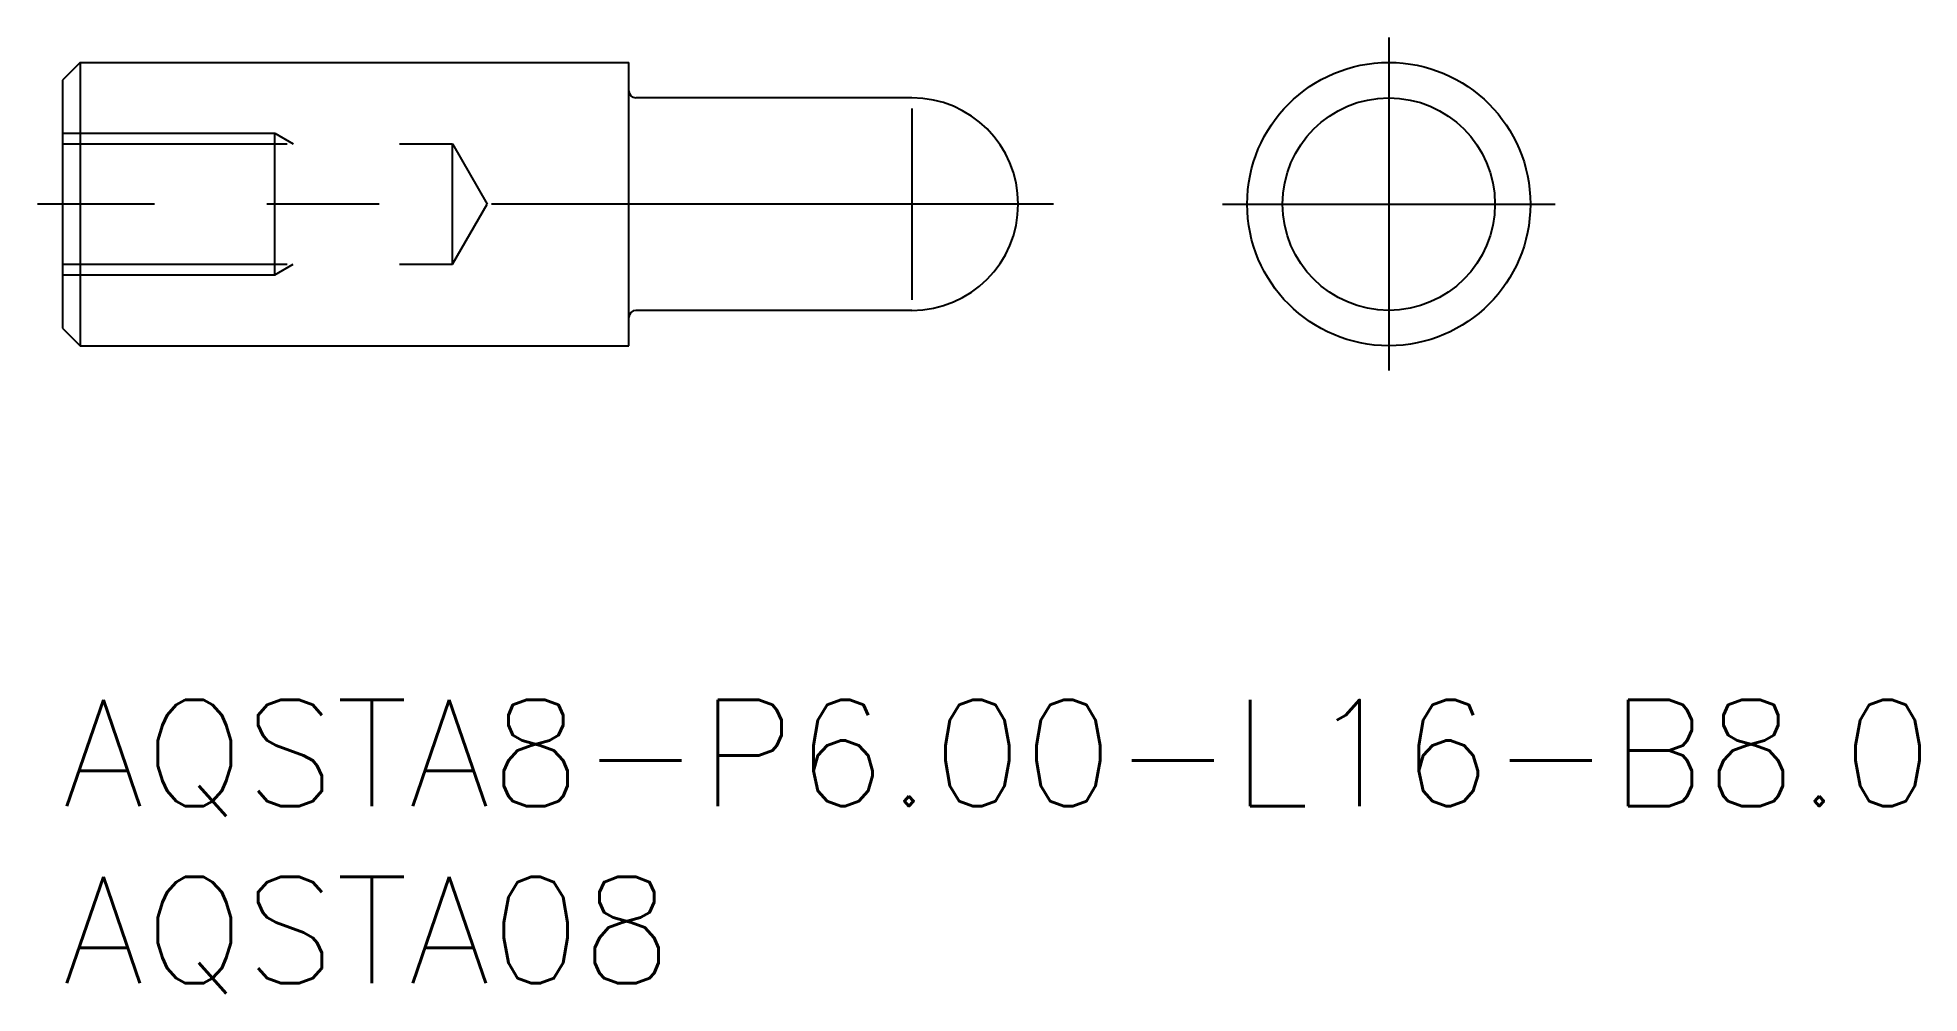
# Model space of a CAD drawing. Extents: x -0.7 to 52.5, y -8.3 to 18.7.
import ezdxf

# ---------------------------------------------------------------- set-up
doc = ezdxf.new("R2010")
doc.units = 0
doc.header["$LTSCALE"] = 0.5
doc.linetypes.add('CENTER', pattern=[50.8, 31.75, -6.35, 6.35, -6.35])
doc.linetypes.add('DASHED', pattern=[19.05, 12.7, -6.35])
for name, color, linetype in [('MSM_CENTER', 1, 'CENTER'), ('MSM_CONTINUOUS', 7, 'CONTINUOUS'), ('MSM_DASHED', 4, 'DASHED'), ('MSM_NARROW', 5, 'CONTINUOUS'), ('MSM_PART_NUMBER', 7, 'CONTINUOUS')]:
    doc.layers.add(name, color=color, linetype=linetype)
doc.styles.get("Standard").update_dxf_attribs({"font": 'txt.shx', "height": 1, "bigfont": 'bigfont.shx'})

# ---------------------------------------------------------------- blocks, each defined once
blk = doc.blocks.new('*U15')
at = {"layer": 'MSM_PART_NUMBER'}
blk.add_text('AQSTA8-P6.00-L16-B8.0', height=3, dxfattribs=at).set_placement((0, -3))
blk = doc.blocks.new('*U16')
at = {"layer": 'MSM_PART_NUMBER'}
blk.add_text('AQSTA08', height=3, dxfattribs=at).set_placement((0, -8))

msp = doc.modelspace()

# ---------------------------------------------------------------- linework, layer by layer
at = {"layer": 'MSM_CENTER'}
for p, q in [((37.469, 18.7), (37.469, 9.3)), ((28, 14), (-0.7, 14)), ((32.769, 14), (42.169, 14))]:
    msp.add_line(p, q, dxfattribs=at)
at = {"layer": 'MSM_CONTINUOUS'}
for p, q in [((0.5, 18), (0, 17.5)), ((0.5, 18), (16, 18)), ((0.5, 18), (0.5, 10)), ((16, 10), (16, 18)), ((0, 17.5), (0, 10.5)), ((24, 17), (16.2, 17)), ((24, 11), (16.2, 11)), ((0, 10.5), (0.5, 10)), ((0.5, 10), (16, 10))]:
    msp.add_line(p, q, dxfattribs=at)
for radius in [4, 3]:
    msp.add_circle((37.469, 14), radius, dxfattribs=at)
for centre, radius, start, end in [((16.2, 17.2), 0.2, 180, 270), ((24, 14), 3, 270, 90), ((16.2, 10.8), 0.2, 90, 180)]:
    msp.add_arc(centre, radius, start, end, dxfattribs=at)
at = {"layer": 'MSM_DASHED'}
for p, q in [((0, 16), (6, 16)), ((6, 12), (6, 16)), ((6, 16), (6.52, 15.7)), ((0, 15.7), (11.019, 15.7)), ((11.019, 12.3), (11.019, 15.7)), ((11.019, 15.7), (12, 14)), ((11.019, 12.3), (12, 14)), ((0, 12.3), (11.019, 12.3)), ((6, 12), (6.52, 12.3)), ((0, 12), (6, 12))]:
    msp.add_line(p, q, dxfattribs=at)
at = {"layer": 'MSM_NARROW'}
msp.add_line((24, 16.7), (24, 11.3), dxfattribs=at)

# ---------------------------------------------------------------- block references
at = {"layer": 'MSM_CONTINUOUS'}
for name in ['*U15', '*U16']:
    msp.add_blockref(name, (0, 0), dxfattribs=at)

doc.saveas('drawing.dxf')
